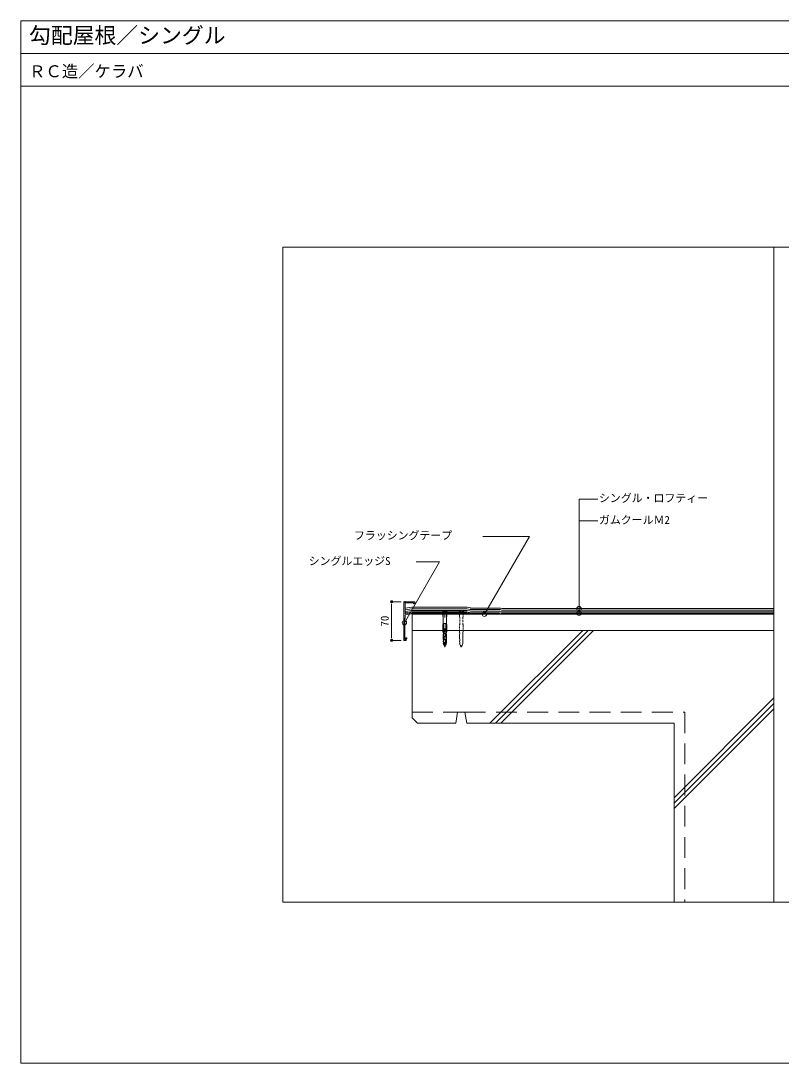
# Model space of a CAD drawing. Units: millimetres, scale not verified. Extents: x -1380 to 1380, y -955 to 955.
# Drawn here: x -1380 to 13, y -955 to 955 of the extents above; entities that cross this region are included whole.
import ezdxf
from ezdxf.enums import TextEntityAlignment as Align

# ---------------------------------------------------------------- set-up
doc = ezdxf.new("R2010")
doc.units = ezdxf.units.MM
doc.header["$LTSCALE"] = 3
doc.header["$PDMODE"] = 32
doc.header["$PDSIZE"] = 1.5
doc.linetypes.add('DASHED1', pattern=[1.8, 1.2, -0.6])
doc.linetypes.add('USER2', pattern=[19.05, 12.7, -6.35])
for name, color, linetype, lineweight in [('0-0_0', 7, 'Continuous', 9), ('0-1_HATCH', 9, 'Continuous', 18), ('0-3_KUTAI', 3, 'Continuous', 18), ('0-4_BOUSUI', 1, 'Continuous', 18), ('0-5_MOJI', 7, 'Continuous', 18), ('0-6_sunpo', 7, 'Continuous', 18), ('0-7_KANAMONO_SCREW', 4, 'Continuous', 18), ('0-9_KANAMONO', 4, 'Continuous', 18), ('0-A_single', 6, 'Continuous', 18), ('0-B_WAKU', 7, 'Continuous', 18)]:
    doc.layers.add(name, color=color, linetype=linetype, lineweight=lineweight)
doc.styles.add('ＭＳ ゴシック', font='')
doc.styles.get('ＭＳ ゴシック').set_extended_font_data('MS Gothic')

# ---------------------------------------------------------------- blocks, each defined once
blk = doc.blocks.new('_DOT')
at = {"layer": '0-0_0'}
for p, q in [((-0.5, 0), (-1, 0)), ((0.25, 0), (-0.25, 0))]:
    blk.add_line(p, q, dxfattribs=at)
blk.add_circle((0, 0), 0.25, dxfattribs=at)

msp = doc.modelspace()

# ---------------------------------------------------------------- linework, layer by layer
at = {"layer": '0-0_0', "lineweight": 18}
msp.add_line((-1380.021, 894.987), (1379.979, 894.987), dxfattribs=at)
at = {"layer": '0-1_HATCH'}
for p, q in [((-520.387, -332.032), (-350.387, -162.032)), ((-510.488, -332.032), (-340.488, -162.032)), ((-500.588, -332.032), (-330.588, -162.032)), ((-183.122, -468.856), (-0.021, -285.755)), ((-183.122, -478.756), (-0.021, -295.654)), ((-183.122, -488.655), (-0.021, -305.554))]:
    msp.add_line(p, q, dxfattribs=at)
at = {"layer": '0-3_KUTAI'}
for p, q in [((-663.122, -132.032), (-0.021, -132.032)), ((-663.122, -322.032), (-663.122, -132.032)), ((-663.122, -162.032), (-0.021, -162.032)), ((-653.122, -332.032), (-663.122, -322.032)), ((-583.122, -332.032), (-579.789, -312.032)), ((-579.789, -312.032), (-566.455, -312.032)), ((-563.122, -332.032), (-566.455, -312.032)), ((-653.122, -332.032), (-583.122, -332.032)), ((-563.122, -332.032), (-183.122, -332.032)), ((-183.122, -332.032), (-183.122, -660.013))]:
    msp.add_line(p, q, dxfattribs=at)
at = {"layer": '0-3_KUTAI', "linetype": 'USER2'}
for p, q in [((-663.122, -312.032), (-579.789, -312.032)), ((-566.455, -312.032), (-163.122, -312.032)), ((-163.122, -312.032), (-163.122, -660.013))]:
    msp.add_line(p, q, dxfattribs=at)
at = {"layer": '0-4_BOUSUI'}
for points in [[(-676.122, -130.015), (-663.237, -128.032), (-562.961, -128.032), (-558.103, -129.084), (-556.429, -129.532), (-502.86, -129.532), (-500.079, -130.532), (-0.021, -130.532)], [(-663.122, -131.353), (-663.122, -132.032), (-503.122, -132.032), (-503.122, -131.032), (-661.034, -131.032)]]:
    msp.add_lwpolyline(points, dxfattribs=at)
at = {"layer": '0-5_MOJI'}
for p, q in [((-357.292, -132.027), (-357.292, 78.701)), ((-322.716, 78.701), (-357.292, 78.701)), ((-322.716, 38.701), (-357.292, 38.701)), ((-448.113, 10.296), (-533.714, 10.296)), ((-530.577, -132.535), (-448.113, 10.296)), ((-677.158, -147.929), (-612.897, -36.625)), ((-612.897, -36.625), (-655.697, -36.625))]:
    msp.add_line(p, q, dxfattribs=at)
for centre in [(-530.577, -132.535), (-357.292, -122.132), (-357.292, -130.532), (-677.158, -147.929)]:
    msp.add_circle(centre, 4, dxfattribs=at)
msp.add_point((-676.074, -109.532), dxfattribs=at)
at = {"layer": '0-6_sunpo'}
for p, q in [((-683.122, -109.532), (-700.616, -109.532)), ((-700.616, -117.532), (-700.616, -172.332)), ((-683.122, -180.332), (-700.616, -180.332))]:
    msp.add_line(p, q, dxfattribs=at)
at = {"layer": '0-7_KANAMONO_SCREW'}
for p, q in [((-598.622, -127.517), (-607.622, -127.517)), ((-607.622, -127.517), (-607.622, -128.257)), ((-598.622, -128.257), (-607.622, -128.257)), ((-606.797, -129.082), (-607.622, -128.257)), ((-606.797, -129.532), (-606.797, -129.082)), ((-606.012, -130.382), (-606.797, -129.532)), ((-599.447, -129.532), (-606.797, -129.532)), ((-605.912, -130.382), (-606.512, -130.882)), ((-606.512, -136.182), (-606.512, -130.882)), ((-600.232, -130.382), (-606.012, -130.382)), ((-605.912, -159.082), (-605.912, -130.382)), ((-603.122, -136.182), (-603.122, -130.882)), ((-602.872, -138.082), (-602.872, -130.382)), ((-600.332, -159.082), (-600.332, -130.382)), ((-599.732, -130.882), (-600.332, -130.382)), ((-600.232, -130.382), (-599.447, -129.532)), ((-599.732, -136.182), (-599.732, -130.882)), ((-599.447, -129.082), (-598.622, -128.257)), ((-598.622, -127.517), (-598.622, -128.257)), ((-605.912, -138.082), (-606.512, -136.182)), ((-605.912, -151.082), (-606.512, -151.582)), ((-606.512, -164.082), (-606.512, -151.582)), ((-604.972, -158.382), (-604.972, -150.182)), ((-601.872, -149.582), (-604.372, -149.582)), ((-601.272, -158.382), (-601.272, -150.182)), ((-599.732, -136.182), (-600.332, -138.082)), ((-599.732, -151.582), (-600.332, -151.082)), ((-599.732, -164.082), (-599.732, -151.582)), ((-606.012, -165.982), (-606.512, -164.082)), ((-605.263, -170.082), (-606.347, -170.082)), ((-606.347, -171.782), (-606.347, -170.082)), ((-605.272, -171.782), (-606.347, -171.782)), ((-605.241, -169.482), (-606.286, -169.482)), ((-605.218, -168.882), (-606.233, -168.882)), ((-606.186, -170.082), (-605.851, -166.282)), ((-606.086, -175.782), (-606.186, -171.782)), ((-605.196, -168.282), (-606.18, -168.282)), ((-605.174, -167.682), (-606.127, -167.682)), ((-605.152, -167.082), (-606.074, -167.082)), ((-605.129, -166.482), (-606.021, -166.482)), ((-606.012, -160.882), (-606.012, -159.082)), ((-600.232, -159.082), (-606.012, -159.082)), ((-601.772, -160.082), (-606.012, -160.082)), ((-606.012, -166.282), (-606.012, -164.482)), ((-605.122, -164.482), (-606.012, -164.482)), ((-605.122, -166.282), (-606.012, -166.282)), ((-605.912, -164.482), (-605.912, -160.882)), ((-605.122, -161.382), (-605.912, -161.382)), ((-605.122, -161.882), (-605.912, -161.882)), ((-605.122, -162.382), (-605.912, -162.382)), ((-605.122, -162.882), (-605.912, -162.882)), ((-605.122, -163.382), (-605.912, -163.382)), ((-605.122, -163.882), (-605.912, -163.882)), ((-605.272, -171.782), (-605.263, -170.074)), ((-605.172, -175.782), (-605.272, -171.782)), ((-605.263, -170.082), (-605.122, -166.282)), ((-604.772, -165.082), (-604.772, -164.677)), ((-604.472, -165.082), (-604.772, -165.082)), ((-604.772, -166.187), (-604.772, -165.782)), ((-604.472, -165.782), (-604.772, -165.782)), ((-604.472, -165.082), (-604.472, -164.677)), ((-604.472, -166.187), (-604.472, -165.782)), ((-604.372, -158.982), (-601.872, -158.982)), ((-604.177, -163.585), (-602.229, -162.327)), ((-604.177, -167.279), (-602.229, -168.537)), ((-604.014, -163.837), (-602.067, -162.579)), ((-604.014, -167.027), (-602.067, -168.285)), ((-601.772, -161.487), (-601.772, -159.882)), ((-601.772, -171.687), (-601.772, -169.377)), ((-600.232, -160.082), (-601.472, -160.082)), ((-601.472, -171.687), (-601.472, -169.377)), ((-600.232, -160.882), (-601.122, -160.882)), ((-601.122, -166.282), (-601.122, -160.882)), ((-600.332, -161.382), (-601.122, -161.382)), ((-600.332, -161.882), (-601.122, -161.882)), ((-600.332, -162.382), (-601.122, -162.382)), ((-600.332, -162.882), (-601.122, -162.882)), ((-600.332, -163.382), (-601.122, -163.382)), ((-600.332, -163.882), (-601.122, -163.882)), ((-600.232, -164.482), (-601.122, -164.482)), ((-600.981, -170.086), (-601.122, -166.282)), ((-600.232, -166.282), (-601.122, -166.282)), ((-600.223, -166.482), (-601.121, -166.482)), ((-600.17, -167.082), (-601.092, -167.082)), ((-601.072, -175.782), (-600.972, -171.782)), ((-600.117, -167.682), (-601.07, -167.682)), ((-600.064, -168.282), (-601.048, -168.282)), ((-600.011, -168.882), (-601.025, -168.882)), ((-599.958, -169.482), (-601.003, -169.482)), ((-599.897, -170.082), (-600.981, -170.082)), ((-600.972, -171.782), (-600.981, -170.086)), ((-599.897, -171.782), (-600.972, -171.782)), ((-600.058, -170.082), (-600.393, -166.282)), ((-600.332, -164.482), (-600.332, -160.882)), ((-600.232, -160.882), (-600.232, -159.082)), ((-599.732, -164.082), (-600.232, -165.982)), ((-600.232, -166.282), (-600.232, -164.482)), ((-600.158, -175.782), (-600.058, -171.782)), ((-599.897, -171.782), (-599.897, -170.082)), ((-605.262, -172.182), (-606.328, -172.182)), ((-605.247, -172.782), (-606.313, -172.782)), ((-605.232, -173.382), (-606.298, -173.382)), ((-605.217, -173.982), (-606.283, -173.982)), ((-605.202, -174.582), (-606.268, -174.582)), ((-605.187, -175.182), (-606.253, -175.182)), ((-606.208, -177.482), (-606.247, -175.782)), ((-605.172, -175.782), (-606.247, -175.782)), ((-605.172, -177.482), (-606.208, -177.482)), ((-605.158, -177.782), (-606.186, -177.782)), ((-605.135, -178.282), (-606.177, -178.282)), ((-605.089, -178.882), (-606.166, -178.882)), ((-605.066, -179.482), (-606.155, -179.482)), ((-605.043, -180.082), (-606.144, -180.082)), ((-605.02, -180.682), (-606.134, -180.682)), ((-604.997, -181.282), (-606.122, -181.282)), ((-606.122, -183.082), (-606.122, -181.282)), ((-604.997, -183.082), (-606.122, -183.082)), ((-604.997, -185.682), (-606.122, -185.682)), ((-605.872, -181.282), (-606.047, -177.482)), ((-604.997, -183.632), (-606.047, -183.632)), ((-604.997, -184.132), (-606.047, -184.132)), ((-604.997, -184.632), (-606.047, -184.632)), ((-604.997, -185.132), (-606.047, -185.132)), ((-605.872, -185.682), (-605.872, -183.082)), ((-604.997, -181.282), (-605.172, -177.482)), ((-604.997, -185.682), (-604.997, -183.082)), ((-604.772, -177.187), (-604.772, -174.877)), ((-604.622, -183.979), (-604.622, -184.162)), ((-604.622, -186.279), (-604.622, -186.462)), ((-603.122, -185.782), (-604.532, -183.949)), ((-603.122, -188.082), (-604.532, -186.249)), ((-603.122, -186.282), (-604.518, -184.467)), ((-603.122, -188.582), (-604.518, -186.767)), ((-604.472, -177.187), (-604.472, -174.877)), ((-604.177, -173.785), (-602.229, -172.527)), ((-604.177, -178.279), (-602.429, -179.408)), ((-604.014, -174.037), (-602.067, -172.779)), ((-604.014, -178.027), (-602.267, -179.156)), ((-603.272, -185.082), (-603.272, -184.908)), ((-602.972, -185.082), (-603.272, -185.082)), ((-603.122, -185.782), (-601.712, -183.949)), ((-603.122, -186.282), (-601.726, -184.467)), ((-603.122, -188.082), (-601.712, -186.249)), ((-603.122, -188.582), (-601.726, -186.767)), ((-602.972, -185.082), (-602.972, -184.908)), ((-602.677, -183.816), (-602.429, -183.656)), ((-602.514, -184.068), (-602.267, -183.908)), ((-601.972, -182.816), (-601.972, -180.248)), ((-601.672, -182.816), (-601.672, -180.248)), ((-601.622, -183.979), (-601.622, -184.162)), ((-601.622, -186.279), (-601.622, -186.462)), ((-601.247, -181.282), (-601.072, -177.482)), ((-600.122, -181.282), (-601.247, -181.282)), ((-600.122, -183.082), (-601.247, -183.082)), ((-601.247, -185.682), (-601.247, -183.082)), ((-600.197, -183.632), (-601.247, -183.632)), ((-600.197, -184.132), (-601.247, -184.132)), ((-600.197, -184.632), (-601.247, -184.632)), ((-600.197, -185.132), (-601.247, -185.132)), ((-600.123, -185.682), (-601.247, -185.682)), ((-600.123, -180.682), (-601.224, -180.682)), ((-600.11, -180.082), (-601.201, -180.082)), ((-600.096, -179.482), (-601.178, -179.482)), ((-600.082, -178.882), (-601.155, -178.882)), ((-600.069, -178.282), (-601.109, -178.282)), ((-600.057, -177.782), (-601.094, -177.782)), ((-599.997, -175.782), (-601.072, -175.782)), ((-600.036, -177.482), (-601.072, -177.482)), ((-599.99, -175.182), (-601.057, -175.182)), ((-599.96, -173.982), (-601.027, -173.982)), ((-599.975, -174.582), (-601.026, -174.582)), ((-601.022, -189.082), (-600.122, -185.682)), ((-599.945, -173.382), (-601.012, -173.382)), ((-599.93, -172.782), (-600.997, -172.782)), ((-599.915, -172.182), (-600.982, -172.182)), ((-600.372, -181.282), (-600.286, -177.482)), ((-600.372, -185.682), (-600.372, -183.082)), ((-600.122, -183.082), (-600.122, -181.282)), ((-600.036, -177.482), (-599.997, -175.782))]:
    msp.add_line(p, q, dxfattribs=at)
for points in [[(-599.447, -129.532), (-599.447, -129.082), (-606.797, -129.082)], [(-602.872, -138.082), (-603.122, -136.182), (-603.372, -138.082), (-603.372, -130.382)], [(-602.872, -130.382), (-603.122, -130.882), (-603.372, -130.382)], [(-605.122, -166.282), (-605.122, -160.882), (-606.012, -160.882)], [(-601.472, -161.487), (-601.472, -159.882), (-601.772, -159.882)], [(-601.022, -189.082), (-605.222, -189.082), (-606.122, -185.682)]]:
    msp.add_lwpolyline(points, dxfattribs=at)
at = {"layer": '0-7_KANAMONO_SCREW', "linetype": 'DASHED1'}
for points in [[(-577.622, -127.517), (-568.622, -127.517), (-568.622, -128.257), (-569.447, -129.082), (-569.447, -129.532), (-570.232, -130.382), (-570.332, -130.382), (-569.732, -130.882), (-569.732, -136.182), (-570.332, -138.082), (-570.332, -151.082), (-569.732, -151.582), (-569.732, -164.082), (-570.232, -165.982), (-570.232, -166.282), (-570.393, -166.282), (-570.058, -170.082), (-569.897, -170.082), (-569.897, -171.782), (-570.058, -171.782), (-570.158, -175.782), (-569.997, -175.782), (-570.036, -177.482), (-570.286, -177.482), (-570.372, -181.282), (-570.122, -181.282), (-570.122, -183.082), (-570.372, -183.082), (-570.372, -185.682), (-570.122, -185.682), (-571.022, -189.082), (-571.698, -189.082)], [(-574.546, -189.082), (-575.222, -189.082), (-576.122, -185.682), (-575.872, -185.682), (-575.872, -183.082), (-576.122, -183.082), (-576.122, -181.282), (-575.872, -181.282), (-575.958, -177.482), (-576.208, -177.482), (-576.247, -175.782), (-576.086, -175.782), (-576.186, -171.782), (-576.347, -171.782), (-576.347, -170.082), (-576.186, -170.082), (-575.851, -166.282), (-576.012, -166.282), (-576.012, -165.982), (-576.512, -164.082), (-576.512, -151.582), (-575.912, -151.082), (-575.912, -138.082), (-576.512, -136.182), (-576.512, -130.882), (-575.912, -130.382), (-576.012, -130.382), (-576.797, -129.532), (-576.797, -129.082), (-577.622, -128.257), (-577.622, -127.517)]]:
    msp.add_lwpolyline(points, dxfattribs=at)
at = {"layer": '0-7_KANAMONO_SCREW'}
for centre, radius, start, end in [((-604.372, -150.182), 0.6, 90, 180), ((-601.872, -150.182), 0.6, 0, 90), ((-604.372, -158.382), 0.6, 180, 270), ((-603.472, -164.677), 1.3, 122.8584, 180), ((-603.472, -166.187), 1.3, 180, 237.1416), ((-603.472, -164.677), 1, 122.8584, 180), ((-603.472, -166.187), 1, 180, 237.1416), ((-602.772, -161.487), 1, 302.8584, 0), ((-602.772, -169.377), 1, 0, 57.1416), ((-602.772, -171.687), 1, 302.8584, 360), ((-602.772, -161.487), 1.3, 302.8584, 360), ((-602.772, -169.377), 1.3, 0, 57.1416), ((-602.772, -171.687), 1.3, 302.8584, 360), ((-601.872, -158.382), 0.6, 270, 0), ((-603.472, -174.877), 1.3, 122.8584, 180), ((-603.472, -177.187), 1.3, 180, 237.1416), ((-604.572, -183.979), 0.05, 37.56859, 180), ((-604.122, -184.162), 0.5, 180, 217.56859), ((-604.572, -186.279), 0.05, 37.56859, 180), ((-604.122, -186.462), 0.5, 180, 217.56859), ((-595.339, -187.277), 9.383, 191.09155, 213.95053), ((-603.472, -174.877), 1, 122.8584, 180), ((-603.472, -177.187), 1, 180, 237.1416), ((-601.972, -184.908), 1.3, 122.8584, 180), ((-610.905, -187.277), 9.383, 326.04947, 348.90845), ((-601.972, -184.908), 1, 122.8584, 180), ((-602.972, -180.248), 1, 0, 57.1416), ((-602.972, -182.816), 1, 302.8584, 360), ((-602.972, -180.248), 1.3, 0, 57.1416), ((-602.972, -182.816), 1.3, 302.8584, 0), ((-602.122, -184.162), 0.5, 322.43141, 0), ((-602.122, -186.462), 0.5, 322.43141, 0), ((-601.672, -183.979), 0.05, 0, 142.43141), ((-601.672, -186.279), 0.05, 0, 142.43141)]:
    msp.add_arc(centre, radius, start, end, dxfattribs=at)
at = {"layer": '0-7_KANAMONO_SCREW', "linetype": 'DASHED1'}
for centre, start, end in [((-565.339, -187.277), 191.09155, 213.95053), ((-580.905, -187.277), 326.04947, 348.90845)]:
    msp.add_arc(centre, 9.383, start, end, dxfattribs=at)
at = {"layer": '0-9_KANAMONO'}
for p, q in [((-674.072, -175.743), (-674.822, -176.176)), ((-673.322, -177.389), (-673.172, -177.302))]:
    msp.add_line(p, q, dxfattribs=at)
for points in [[(-659.89, -113.3), (-658.122, -111.532), (-658.122, -109.532), (-678.122, -109.532), (-678.122, -180.332), (-673.822, -180.332), (-673.822, -178.255)], [(-558.456, -130.542), (-563.122, -129.532), (-663.122, -129.532), (-676.122, -131.532), (-676.122, -111.532), (-660.622, -111.532), (-660.742, -112.903)], [(-675.322, -177.042), (-675.322, -178.532), (-676.622, -178.532), (-676.622, -140.032), (-676.122, -139.532), (-676.122, -133.353), (-661.034, -131.032), (-558.122, -131.032)]]:
    msp.add_lwpolyline(points, dxfattribs=at)
for centre, radius, start, end in [((-660.244, -112.947), 0.5, 175, 315), ((-558.622, -131.014), 0.5, 357.89532, 70.69492), ((-674.322, -177.042), 1, 120, 180), ((-673.622, -176.523), 0.9, 300, 120), ((-672.822, -178.255), 1, 120, 180)]:
    msp.add_arc(centre, radius, start, end, dxfattribs=at)
at = {"layer": '0-A_single'}
for points in [[(-676.122, -121.516), (-663.879, -119.632), (-562.063, -119.632), (-556.127, -120.917), (-555.323, -121.132), (-501.396, -121.132), (-498.615, -122.132), (-0.021, -122.132)], [(-676.122, -124.349), (-663.665, -122.432), (-562.362, -122.432), (-556.786, -123.639), (-555.692, -123.932), (-501.884, -123.932), (-499.103, -124.932), (-0.021, -124.932)], [(-676.122, -127.182), (-663.451, -125.232), (-562.662, -125.232), (-557.444, -126.361), (-556.061, -126.732), (-502.372, -126.732), (-499.591, -127.732), (-0.021, -127.732)]]:
    msp.add_lwpolyline(points, dxfattribs=at)
at = {"layer": '0-B_WAKU'}
msp.add_line((-0.021, 539.987), (-0.021, -660.013), dxfattribs=at)
for points in [[(1379.979, 834.987), (-1380.021, 834.987), (-1380.021, 954.987), (1379.979, 954.987)], [(-1380.021, -955.013), (1379.979, -955.013), (1379.979, 954.987), (-1380.021, 954.987)], [(-900.021, -660.013), (899.979, -660.013), (899.979, 539.987), (-900.021, 539.987)]]:
    msp.add_lwpolyline(points, close=True, dxfattribs=at)

# ---------------------------------------------------------------- block references
at = {"layer": '0-6_sunpo', "xscale": 8, "yscale": 8}
for p, rotation in [((-700.616, -109.532), 90), ((-700.616, -180.332), 270)]:
    msp.add_blockref('_DOT', p, dxfattribs=dict(at, rotation=rotation))

# ---------------------------------------------------------------- texts
at = {"layer": '0-5_MOJI', "style": 'ＭＳ ゴシック'}
for s, p in [('シングル・ロフティー', (-320.716, 68.701)), ('ガムクールＭ2', (-320.716, 28.701)), ('フラッシングテープ', (-769.623, 0.296)), ('シングルエッジS', (-852.621, -46.625))]:
    msp.add_text(s, height=14.66, dxfattribs=at).set_placement(p, align=Align.BOTTOM_LEFT)
at = {"layer": '0-6_sunpo', "style": 'ＭＳ ゴシック'}
msp.add_text('70', height=14.66, rotation=90, dxfattribs=at).set_placement((-701.616, -154.932), align=Align.BOTTOM_LEFT)
at = {"layer": '0-B_WAKU', "style": 'ＭＳ ゴシック'}
for s, height, p in [('勾配屋根／シングル', 29.33, (-1365.021, 904.987)), ('ＲＣ造／ケラバ', 21.99, (-1365.021, 844.987))]:
    msp.add_text(s, height=height, dxfattribs=at).set_placement(p, align=Align.BOTTOM_LEFT)

doc.saveas('drawing.dxf')
